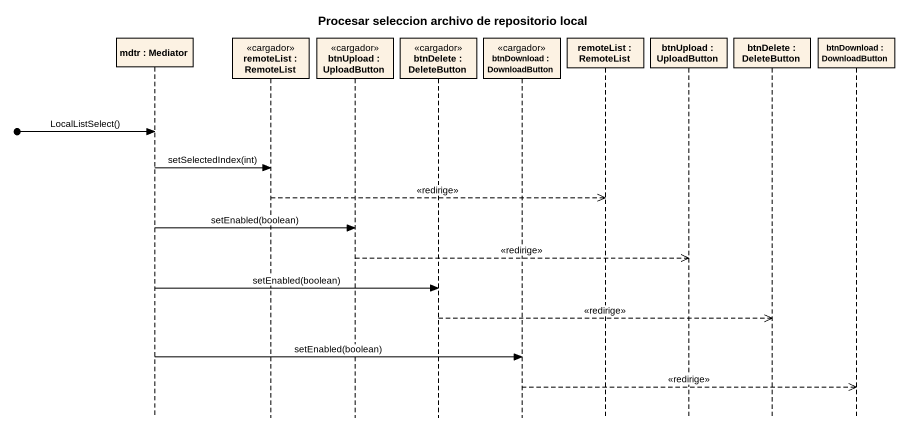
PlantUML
@startuml
title Procesar seleccion archivo de repositorio local
hide footbox
participant "mdtr : Mediator" as mdtr
participant "remoteList : RemoteList" as remoteList <<cargador>>
participant "btnUpload : UploadButton" as btnUpload <<cargador>>
participant "btnDelete : DeleteButton" as btnDelete <<cargador>>
participant "btnDownload : DownloadButton" as btnDownload <<cargador>>
participant "remoteList : RemoteList" as remoteList_2
participant "btnUpload : UploadButton" as btnUpload_2
participant "btnDelete : DeleteButton" as btnDelete_2
participant "btnDownload : DownloadButton" as btnDownload_2

[o-> mdtr : LocalListSelect()
mdtr -> remoteList : setSelectedIndex(int)
remoteList -->> remoteList_2 : <<redirige>>
mdtr -> btnUpload : setEnabled(boolean)
btnUpload -->> btnUpload_2 : <<redirige>>
mdtr -> btnDelete : setEnabled(boolean)
btnDelete -->> btnDelete_2 : <<redirige>>
mdtr -> btnDownload : setEnabled(boolean)
btnDownload -->> btnDownload_2 : <<redirige>>
@enduml
